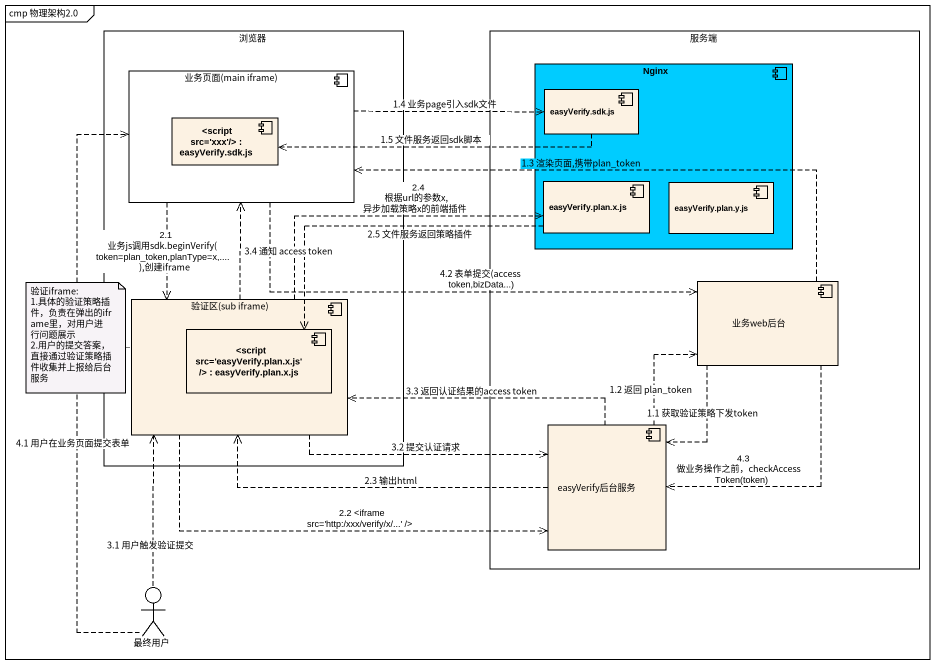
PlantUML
@startuml
mainframe cmp 物理架构2.0
rectangle 浏览器 {
  component "业务页面(main iframe)" as 业务页面_main_iframe {
    component "<script src='xxx'/> : easyVerify.sdk.js" as script_src_xxx #FCF2E3
  }
  component "验证区(sub iframe)" as 验证区_sub_iframe #FCF2E3 {
    component "<script src='easyVerify.plan.x.js' /> : easyVerify.plan.x.js" as script_src_easyVerify_plan #FCF2E3
  }
}
rectangle 服务端 {
  component Nginx #00CCFF {
    component "easyVerify.sdk.js" as easyVerify_sdk_js #FCF2E3
    component "easyVerify.plan.x.js" as easyVerify_plan_x_js #FCF2E3
    component "easyVerify.plan.y.js" as easyVerify_plan_y_js #FCF2E3
  }
  component 业务web后台
  component easyVerify后台服务 #FCF2E3
}
actor 最终用户
业务页面_main_iframe .right.> easyVerify_sdk_js : 1.4 业务page引入sdk文件
业务页面_main_iframe ..> 验证区_sub_iframe : 2.1 业务js调用sdk.beginVerify(token=plan_token,planType=x,....),创建iframe
业务页面_main_iframe .right.> 业务web后台 : 4.2 表单提交(access token,bizData...)
easyVerify_sdk_js .left.> script_src_xxx : 1.5 文件服务返回sdk脚本
easyVerify_plan_x_js .left.> script_src_easyVerify_plan : 2.5 文件服务返回策略插件
验证区_sub_iframe .up.> 业务页面_main_iframe : 3.4 通知 access token
验证区_sub_iframe .right.> easyVerify_plan_x_js : 2.4 根据url的参数x,异步加载策略x的前端插件
验证区_sub_iframe .right.> easyVerify后台服务 : 2.2 <iframe src='http:/xxx/verify/x/...' />
验证区_sub_iframe .right.> easyVerify后台服务 : 3.2 提交认证请求
业务web后台 .left.> 业务页面_main_iframe : 1.3 渲染页面,携带plan_token
业务web后台 ..> easyVerify后台服务 : 4.3 做业务操作之前，checkAccessToken(token)
业务web后台 ..> easyVerify后台服务 : 1.1 获取验证策略下发token
easyVerify后台服务 .left.> 验证区_sub_iframe : 2.3 输出html
easyVerify后台服务 .left.> 验证区_sub_iframe : 3.3 返回认证结果的access token
easyVerify后台服务 .up.> 业务web后台 : 1.2 返回 plan_token
最终用户 .up.> 业务页面_main_iframe : 4.1 用户在业务页面提交表单
最终用户 .up.> 验证区_sub_iframe : 3.1 用户触发验证提交
note left of 验证区_sub_iframe
  验证iframe:
  1.具体的验证策略插件，负责在弹出的iframe里，对用户进行问题展示
  2.用户的提交答案，直接通过验证策略插件收集并上报给后台服务
end note
@enduml
